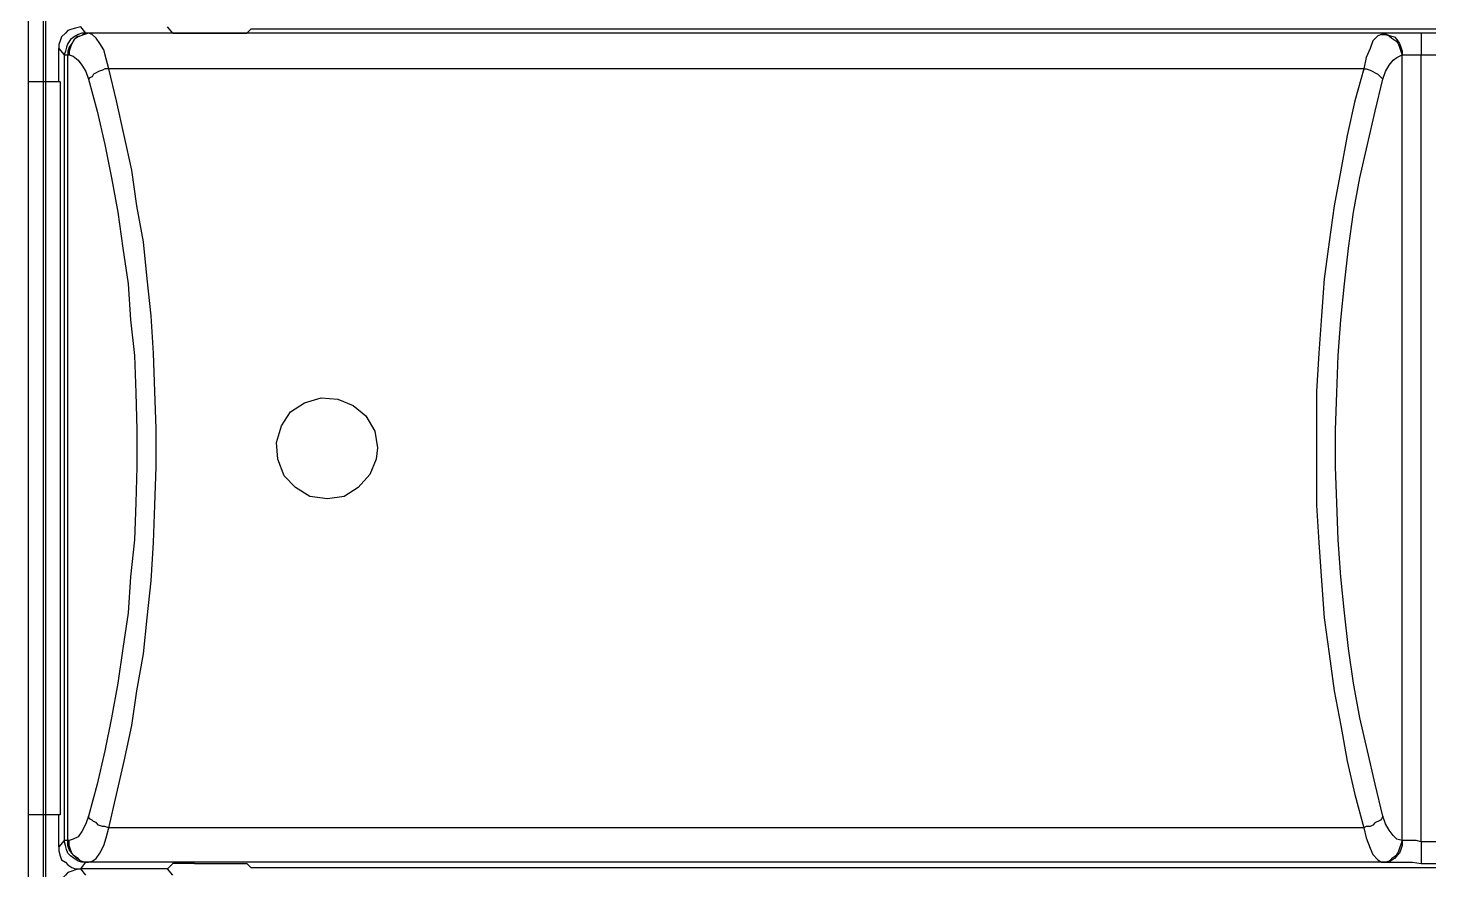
# Model space of a CAD drawing. Header units: centimetres. Extents: x -9.3 to 8.8, y -8.1 to 9.2.
# Drawn here: x -2.491 to -0.557, y 1.945 to 3.106 of the extents above; entities that cross this region are included whole.
import ezdxf

# ---------------------------------------------------------------- set-up
doc = ezdxf.new("R2010")
doc.units = ezdxf.units.CM
doc.header["$MEASUREMENT"] = 0
doc.layers.add('Camada 1', color=7, linetype='Continuous')

msp = doc.modelspace()

# ---------------------------------------------------------------- linework, layer by layer
at = {"layer": 'Camada 1', "color": 250, "lineweight": 25}
for points in [[(-2.49061, 6.68867), (-2.49061, 6.68867), (-2.49061, -0.45508), (-2.49061, -0.45508)], [(-2.46944, -0.43744), (-2.46944, -0.43744), (-2.46944, 6.67103), (-2.46944, 6.67103)], [(-2.46591, -0.43392), (-2.46591, -0.43392), (-2.46591, 6.6675), (-2.46591, 6.6675)], [(-2.41085, 3.09898), (-2.41085, 3.09898), (-2.41794, 3.1078), (-2.41794, 3.1078)], [(-2.40912, 3.09898), (-2.40912, 3.09898), (-2.41085, 3.09898), (-2.41085, 3.09898)], [(-2.40735, 3.09898), (-2.40735, 3.09898), (-2.40912, 3.09898), (-2.40912, 3.09898)], [(-0.61916, 3.09898), (-0.61916, 3.09898), (-2.40735, 3.09898), (-2.40735, 3.09898)], [(-2.29083, 3.09898), (-2.29083, 3.09898), (-2.29792, 3.1078), (-2.29792, 3.1078)], [(-2.29083, 3.09898), (-2.29083, 3.09898), (-2.26081, 3.09898), (-2.26081, 3.09898)], [(-2.26081, 3.09898), (-2.26081, 3.09898), (-2.18845, 3.09898), (-2.18845, 3.09898)], [(-2.18845, 3.09898), (-2.18845, 3.09898), (-2.18316, 3.10427), (-2.18316, 3.10427)], [(1.07015, 3.10427), (1.07015, 3.10427), (-2.18316, 3.10427), (-2.18316, 3.10427)], [(-0.61916, 3.09898), (-0.61916, 3.09898), (-0.62269, 3.09721), (-0.62269, 3.09721)], [(-0.56797, 3.09898), (-0.56797, 3.09898), (-0.61916, 3.09898), (-0.61916, 3.09898)], [(-0.56797, 3.09898), (-0.56797, 3.09898), (-0.56797, 3.06896), (-0.56797, 3.06896)], [(-0.5468, 3.09898), (-0.5468, 3.09898), (-0.56797, 3.09898), (-0.56797, 3.09898)], [(-2.44796, 3.07778), (-2.44796, 3.07778), (-2.4409, 3.06896), (-2.4409, 3.06896)], [(-2.44796, 3.03188), (-2.44796, 3.03188), (-2.44796, 3.07778), (-2.44796, 3.07778)], [(-2.4409, 3.06896), (-2.4409, 3.06896), (-2.43558, 3.06896), (-2.43558, 3.06896)], [(-2.4409, 3.06896), (-2.4409, 3.06896), (-2.4409, 1.98512), (-2.4409, 1.98512)], [(-2.43558, 3.06896), (-2.43558, 3.06896), (-2.43385, 3.06896), (-2.43385, 3.06896)], [(-2.43558, 1.98512), (-2.43558, 1.98512), (-2.43558, 3.06896), (-2.43558, 3.06896)], [(-0.59446, 1.98512), (-0.59446, 1.98512), (-0.59446, 3.06896), (-0.59446, 3.06896)], [(-0.59446, 3.06896), (-0.59446, 3.06896), (-0.59446, 3.06896), (-0.59446, 3.06896)], [(-0.59446, 3.06896), (-0.59446, 3.06896), (-0.56797, 3.06896), (-0.56797, 3.06896)], [(-0.56797, 1.98335), (-0.56797, 1.98335), (-0.56797, 3.06896), (-0.56797, 3.06896)], [(-0.56797, 3.06896), (-0.56797, 3.06896), (-0.5468, 3.06896), (-0.5468, 3.06896)], [(-0.64742, 3.04955), (-0.64742, 3.04955), (-2.3791, 3.04955), (-2.3791, 3.04955)], [(-2.44619, 3.03188), (-2.44619, 3.03188), (-2.49061, 3.03188), (-2.49061, 3.03188)], [(-2.44619, 3.03188), (-2.44619, 3.03188), (-2.44619, 2.02043), (-2.44619, 2.02043)], [(-2.44619, 2.02043), (-2.44619, 2.02043), (-2.49061, 2.02043), (-2.49061, 2.02043)], [(-2.44796, 1.9763), (-2.44796, 1.9763), (-2.44796, 2.02043), (-2.44796, 2.02043)], [(-0.64742, 2.00276), (-0.64742, 2.00276), (-2.3791, 2.00276), (-2.3791, 2.00276)], [(-2.4409, 1.98512), (-2.4409, 1.98512), (-2.44796, 1.9763), (-2.44796, 1.9763)], [(-2.43558, 1.98512), (-2.43558, 1.98512), (-2.4409, 1.98512), (-2.4409, 1.98512)], [(-2.43385, 1.98512), (-2.43385, 1.98512), (-2.43558, 1.98512), (-2.43558, 1.98512)], [(-0.59446, 1.98512), (-0.59446, 1.98512), (-0.59446, 1.98512), (-0.59446, 1.98512)], [(-0.56797, 1.98335), (-0.56797, 1.98335), (-0.56797, 1.95333), (-0.56797, 1.95333)], [(-0.5468, 1.98335), (-0.5468, 1.98335), (-0.56797, 1.98335), (-0.56797, 1.98335)], [(-2.41794, 1.94628), (-2.41794, 1.94628), (-2.41085, 1.95513), (-2.41085, 1.95513)], [(-2.41085, 1.95513), (-2.41085, 1.95513), (-2.40912, 1.95513), (-2.40912, 1.95513)], [(-2.40912, 1.95513), (-2.40912, 1.95513), (-2.40735, 1.95513), (-2.40735, 1.95513)], [(-0.61916, 1.95513), (-0.61916, 1.95513), (-2.40735, 1.95513), (-2.40735, 1.95513)], [(-2.29792, 1.94628), (-2.29792, 1.94628), (-2.29083, 1.95333), (-2.29083, 1.95333)], [(-2.26081, 1.95333), (-2.26081, 1.95333), (-2.29083, 1.95333), (-2.29083, 1.95333)], [(-2.26081, 1.95333), (-2.26081, 1.95333), (-2.18845, 1.95333), (-2.18845, 1.95333)], [(-2.18845, 1.95333), (-2.18845, 1.95333), (-2.18316, 1.94804), (-2.18316, 1.94804)], [(-0.62269, 1.95513), (-0.62269, 1.95513), (-0.61916, 1.95513), (-0.61916, 1.95513)], [(-0.56797, 1.95333), (-0.56797, 1.95333), (-0.5468, 1.95333), (-0.5468, 1.95333)], [(-2.29792, 1.94628), (-2.29792, 1.94628), (-2.41794, 1.94628), (-2.41794, 1.94628)], [(-2.29792, 1.94628), (-2.29792, 1.94628), (-2.41794, 1.94628), (-2.41794, 1.94628)], [(-2.41085, 1.93746), (-2.41085, 1.93746), (-2.41794, 1.94628), (-2.41794, 1.94628)], [(-2.29083, 1.93746), (-2.29083, 1.93746), (-2.29792, 1.94628), (-2.29792, 1.94628)], [(-2.18316, 1.94804), (-2.18316, 1.94804), (1.07015, 1.94804), (1.07015, 1.94804)]]:
    msp.add_open_spline(points, degree=3, dxfattribs=at)
for points, knots in [([(-2.41794, 3.1078), (-2.41794, 3.1078), (-2.42499, 3.10603), (-2.42499, 3.10603), (-2.42499, 3.10603), (-2.43028, 3.10427), (-2.43028, 3.10427), (-2.43028, 3.10427), (-2.43558, 3.1025), (-2.43558, 3.1025), (-2.43558, 3.1025), (-2.4391, 3.09898), (-2.4391, 3.09898), (-2.4391, 3.09898), (-2.4444, 3.09369), (-2.4444, 3.09369), (-2.4444, 3.09369), (-2.44619, 3.08839), (-2.44619, 3.08839), (-2.44619, 3.08839), (-2.44796, 3.0831), (-2.44796, 3.0831), (-2.44796, 3.0831), (-2.44796, 3.07778), (-2.44796, 3.07778)], [0, 0, 0, 0, 0.125, 0.125, 0.125, 0.25, 0.25, 0.25, 0.375, 0.375, 0.375, 0.5, 0.5, 0.5, 0.625, 0.625, 0.625, 0.75, 0.75, 0.75, 0.875, 0.875, 0.875, 1, 1, 1, 1]), ([(-2.41085, 3.09898), (-2.41085, 3.09898), (-2.41617, 3.09898), (-2.41617, 3.09898), (-2.41617, 3.09898), (-2.42146, 3.09721), (-2.42146, 3.09721), (-2.42146, 3.09721), (-2.42676, 3.09369), (-2.42676, 3.09369), (-2.42676, 3.09369), (-2.43205, 3.09016), (-2.43205, 3.09016), (-2.43205, 3.09016), (-2.43558, 3.08487), (-2.43558, 3.08487), (-2.43558, 3.08487), (-2.43734, 3.07957), (-2.43734, 3.07957), (-2.43734, 3.07957), (-2.4391, 3.07428), (-2.4391, 3.07428), (-2.4391, 3.07428), (-2.4409, 3.06896), (-2.4409, 3.06896)], [0, 0, 0, 0, 0.125, 0.125, 0.125, 0.25, 0.25, 0.25, 0.375, 0.375, 0.375, 0.5, 0.5, 0.5, 0.625, 0.625, 0.625, 0.75, 0.75, 0.75, 0.875, 0.875, 0.875, 1, 1, 1, 1]), ([(-2.40912, 3.09898), (-2.40912, 3.09898), (-2.41441, 3.09721), (-2.41441, 3.09721), (-2.41441, 3.09721), (-2.41794, 3.09545), (-2.41794, 3.09545), (-2.41794, 3.09545), (-2.42323, 3.09369), (-2.42323, 3.09369), (-2.42323, 3.09369), (-2.42676, 3.09016), (-2.42676, 3.09016), (-2.42676, 3.09016), (-2.43028, 3.08487), (-2.43028, 3.08487), (-2.43028, 3.08487), (-2.43385, 3.07957), (-2.43385, 3.07957), (-2.43385, 3.07957), (-2.43558, 3.07428), (-2.43558, 3.07428), (-2.43558, 3.07428), (-2.43558, 3.06896), (-2.43558, 3.06896)], [0, 0, 0, 0, 0.125, 0.125, 0.125, 0.25, 0.25, 0.25, 0.375, 0.375, 0.375, 0.5, 0.5, 0.5, 0.625, 0.625, 0.625, 0.75, 0.75, 0.75, 0.875, 0.875, 0.875, 1, 1, 1, 1]), ([(-2.40735, 3.09898), (-2.40735, 3.09898), (-2.41265, 3.09721), (-2.41265, 3.09721), (-2.41265, 3.09721), (-2.41794, 3.09545), (-2.41794, 3.09545), (-2.41794, 3.09545), (-2.42146, 3.09369), (-2.42146, 3.09369), (-2.42146, 3.09369), (-2.42676, 3.09016), (-2.42676, 3.09016), (-2.42676, 3.09016), (-2.43028, 3.08487), (-2.43028, 3.08487), (-2.43028, 3.08487), (-2.43205, 3.07957), (-2.43205, 3.07957), (-2.43205, 3.07957), (-2.43385, 3.07428), (-2.43385, 3.07428), (-2.43385, 3.07428), (-2.43385, 3.06896), (-2.43385, 3.06896)], [0, 0, 0, 0, 0.125, 0.125, 0.125, 0.25, 0.25, 0.25, 0.375, 0.375, 0.375, 0.5, 0.5, 0.5, 0.625, 0.625, 0.625, 0.75, 0.75, 0.75, 0.875, 0.875, 0.875, 1, 1, 1, 1]), ([(-2.3791, 3.04955), (-2.3791, 3.04955), (-2.38262, 3.06366), (-2.38262, 3.06366), (-2.38262, 3.06366), (-2.38615, 3.07605), (-2.38615, 3.07605), (-2.38615, 3.07605), (-2.39144, 3.08487), (-2.39144, 3.08487), (-2.39144, 3.08487), (-2.39673, 3.09192), (-2.39673, 3.09192), (-2.39673, 3.09192), (-2.40203, 3.09721), (-2.40203, 3.09721), (-2.40203, 3.09721), (-2.40735, 3.09898), (-2.40735, 3.09898)], [0, 0, 0, 0, 0.1666667, 0.1666667, 0.1666667, 0.3333333, 0.3333333, 0.3333333, 0.5, 0.5, 0.5, 0.6666667, 0.6666667, 0.6666667, 0.8333333, 0.8333333, 0.8333333, 1, 1, 1, 1]), ([(-0.62269, 3.09721), (-0.62269, 3.09721), (-0.62801, 3.09545), (-0.62801, 3.09545), (-0.62801, 3.09545), (-0.63507, 3.08839), (-0.63507, 3.08839), (-0.63507, 3.08839), (-0.6386, 3.07778), (-0.6386, 3.07778), (-0.6386, 3.07778), (-0.64389, 3.06543), (-0.64389, 3.06543), (-0.64389, 3.06543), (-0.64742, 3.04955), (-0.64742, 3.04955)], [0, 0, 0, 0, 0.2, 0.2, 0.2, 0.4, 0.4, 0.4, 0.6, 0.6, 0.6, 0.8, 0.8, 0.8, 1, 1, 1, 1]), ([(-0.62269, 3.09721), (-0.62269, 3.09721), (-0.61739, 3.09721), (-0.61739, 3.09721), (-0.61739, 3.09721), (-0.6121, 3.09545), (-0.6121, 3.09545), (-0.6121, 3.09545), (-0.60857, 3.09192), (-0.60857, 3.09192), (-0.60857, 3.09192), (-0.60328, 3.08839), (-0.60328, 3.08839), (-0.60328, 3.08839), (-0.59976, 3.08487), (-0.59976, 3.08487), (-0.59976, 3.08487), (-0.59799, 3.07957), (-0.59799, 3.07957), (-0.59799, 3.07957), (-0.59623, 3.07428), (-0.59623, 3.07428), (-0.59623, 3.07428), (-0.59446, 3.06896), (-0.59446, 3.06896)], [0, 0, 0, 0, 0.125, 0.125, 0.125, 0.25, 0.25, 0.25, 0.375, 0.375, 0.375, 0.5, 0.5, 0.5, 0.625, 0.625, 0.625, 0.75, 0.75, 0.75, 0.875, 0.875, 0.875, 1, 1, 1, 1]), ([(-0.61916, 3.09898), (-0.61916, 3.09898), (-0.61563, 3.09721), (-0.61563, 3.09721), (-0.61563, 3.09721), (-0.61034, 3.09545), (-0.61034, 3.09545), (-0.61034, 3.09545), (-0.60505, 3.09369), (-0.60505, 3.09369), (-0.60505, 3.09369), (-0.60152, 3.09016), (-0.60152, 3.09016), (-0.60152, 3.09016), (-0.59799, 3.08487), (-0.59799, 3.08487), (-0.59799, 3.08487), (-0.59623, 3.07957), (-0.59623, 3.07957), (-0.59623, 3.07957), (-0.59446, 3.07428), (-0.59446, 3.07428), (-0.59446, 3.07428), (-0.59446, 3.06896), (-0.59446, 3.06896)], [0, 0, 0, 0, 0.125, 0.125, 0.125, 0.25, 0.25, 0.25, 0.375, 0.375, 0.375, 0.5, 0.5, 0.5, 0.625, 0.625, 0.625, 0.75, 0.75, 0.75, 0.875, 0.875, 0.875, 1, 1, 1, 1]), ([(-2.43385, 3.06896), (-2.43385, 3.06896), (-2.42852, 3.06719), (-2.42852, 3.06719), (-2.42852, 3.06719), (-2.42146, 3.0619), (-2.42146, 3.0619), (-2.42146, 3.0619), (-2.41617, 3.05484), (-2.41617, 3.05484), (-2.41617, 3.05484), (-2.41085, 3.04603), (-2.41085, 3.04603), (-2.41085, 3.04603), (-2.40735, 3.03541), (-2.40735, 3.03541)], [0, 0, 0, 0, 0.2, 0.2, 0.2, 0.4, 0.4, 0.4, 0.6, 0.6, 0.6, 0.8, 0.8, 0.8, 1, 1, 1, 1]), ([(-0.62096, 3.03541), (-0.62096, 3.03541), (-0.61739, 3.04603), (-0.61739, 3.04603), (-0.61739, 3.04603), (-0.6121, 3.05484), (-0.6121, 3.05484), (-0.6121, 3.05484), (-0.60681, 3.0619), (-0.60681, 3.0619), (-0.60681, 3.0619), (-0.60152, 3.06543), (-0.60152, 3.06543), (-0.60152, 3.06543), (-0.59446, 3.06896), (-0.59446, 3.06896)], [0, 0, 0, 0, 0.2, 0.2, 0.2, 0.4, 0.4, 0.4, 0.6, 0.6, 0.6, 0.8, 0.8, 0.8, 1, 1, 1, 1]), ([(-2.3791, 3.04955), (-2.3791, 3.04955), (-2.38439, 3.04955), (-2.38439, 3.04955), (-2.38439, 3.04955), (-2.38792, 3.04779), (-2.38792, 3.04779), (-2.38792, 3.04779), (-2.39321, 3.04603), (-2.39321, 3.04603), (-2.39321, 3.04603), (-2.39673, 3.04423), (-2.39673, 3.04423), (-2.39673, 3.04423), (-2.4003, 3.0425), (-2.4003, 3.0425), (-2.4003, 3.0425), (-2.40203, 3.03893), (-2.40203, 3.03893), (-2.40203, 3.03893), (-2.40559, 3.03717), (-2.40559, 3.03717), (-2.40559, 3.03717), (-2.40735, 3.03541), (-2.40735, 3.03541)], [0, 0, 0, 0, 0.125, 0.125, 0.125, 0.25, 0.25, 0.25, 0.375, 0.375, 0.375, 0.5, 0.5, 0.5, 0.625, 0.625, 0.625, 0.75, 0.75, 0.75, 0.875, 0.875, 0.875, 1, 1, 1, 1]), ([(-2.40735, 3.03541), (-2.40735, 3.03541), (-2.39497, 2.99131), (-2.39497, 2.99131), (-2.39497, 2.99131), (-2.38439, 2.94541), (-2.38439, 2.94541), (-2.38439, 2.94541), (-2.37557, 2.89952), (-2.37557, 2.89952), (-2.37557, 2.89952), (-2.36675, 2.85182), (-2.36675, 2.85182), (-2.36675, 2.85182), (-2.35969, 2.8024), (-2.35969, 2.8024), (-2.35969, 2.8024), (-2.3526, 2.75301), (-2.3526, 2.75301), (-2.3526, 2.75301), (-2.34907, 2.70355), (-2.34907, 2.70355), (-2.34907, 2.70355), (-2.34378, 2.65416), (-2.34378, 2.65416), (-2.34378, 2.65416), (-2.34202, 2.60294), (-2.34202, 2.60294), (-2.34202, 2.60294), (-2.34026, 2.55175), (-2.34026, 2.55175), (-2.34026, 2.55175), (-2.34026, 2.50056), (-2.34026, 2.50056), (-2.34026, 2.50056), (-2.34202, 2.45114), (-2.34202, 2.45114), (-2.34202, 2.45114), (-2.34378, 2.39995), (-2.34378, 2.39995), (-2.34378, 2.39995), (-2.34907, 2.34876), (-2.34907, 2.34876), (-2.34907, 2.34876), (-2.3526, 2.29934), (-2.3526, 2.29934), (-2.3526, 2.29934), (-2.35969, 2.24991), (-2.35969, 2.24991), (-2.35969, 2.24991), (-2.36675, 2.20225), (-2.36675, 2.20225), (-2.36675, 2.20225), (-2.37557, 2.15459), (-2.37557, 2.15459), (-2.37557, 2.15459), (-2.38439, 2.10869), (-2.38439, 2.10869), (-2.38439, 2.10869), (-2.39497, 2.0628), (-2.39497, 2.0628), (-2.39497, 2.0628), (-2.40735, 2.01867), (-2.40735, 2.01867)], [0, 0, 0, 0, 0.047619, 0.047619, 0.047619, 0.0952381, 0.0952381, 0.0952381, 0.1428571, 0.1428571, 0.1428571, 0.1904762, 0.1904762, 0.1904762, 0.2380952, 0.2380952, 0.2380952, 0.2857143, 0.2857143, 0.2857143, 0.3333333, 0.3333333, 0.3333333, 0.3809524, 0.3809524, 0.3809524, 0.4285714, 0.4285714, 0.4285714, 0.4761905, 0.4761905, 0.4761905, 0.5238095, 0.5238095, 0.5238095, 0.5714286, 0.5714286, 0.5714286, 0.6190476, 0.6190476, 0.6190476, 0.6666667, 0.6666667, 0.6666667, 0.7142857, 0.7142857, 0.7142857, 0.7619048, 0.7619048, 0.7619048, 0.8095238, 0.8095238, 0.8095238, 0.8571429, 0.8571429, 0.8571429, 0.9047619, 0.9047619, 0.9047619, 0.952381, 0.952381, 0.952381, 1, 1, 1, 1]), ([(-2.3791, 2.00276), (-2.3791, 2.00276), (-2.36851, 2.04865), (-2.36851, 2.04865), (-2.36851, 2.04865), (-2.35793, 2.09455), (-2.35793, 2.09455), (-2.35793, 2.09455), (-2.34731, 2.14401), (-2.34731, 2.14401), (-2.34731, 2.14401), (-2.34026, 2.19167), (-2.34026, 2.19167), (-2.34026, 2.19167), (-2.33144, 2.24286), (-2.33144, 2.24286), (-2.33144, 2.24286), (-2.32614, 2.29224), (-2.32614, 2.29224), (-2.32614, 2.29224), (-2.32085, 2.34347), (-2.32085, 2.34347), (-2.32085, 2.34347), (-2.31732, 2.39642), (-2.31732, 2.39642), (-2.31732, 2.39642), (-2.31556, 2.44761), (-2.31556, 2.44761), (-2.31556, 2.44761), (-2.3138, 2.50056), (-2.3138, 2.50056), (-2.3138, 2.50056), (-2.3138, 2.55351), (-2.3138, 2.55351), (-2.3138, 2.55351), (-2.31556, 2.6047), (-2.31556, 2.6047), (-2.31556, 2.6047), (-2.31732, 2.65765), (-2.31732, 2.65765), (-2.31732, 2.65765), (-2.32085, 2.70888), (-2.32085, 2.70888), (-2.32085, 2.70888), (-2.32614, 2.76006), (-2.32614, 2.76006), (-2.32614, 2.76006), (-2.33144, 2.81125), (-2.33144, 2.81125), (-2.33144, 2.81125), (-2.34026, 2.86068), (-2.34026, 2.86068), (-2.34026, 2.86068), (-2.34731, 2.9101), (-2.34731, 2.9101), (-2.34731, 2.9101), (-2.35793, 2.95776), (-2.35793, 2.95776), (-2.35793, 2.95776), (-2.36851, 3.00542), (-2.36851, 3.00542), (-2.36851, 3.00542), (-2.3791, 3.04955), (-2.3791, 3.04955)], [0, 0, 0, 0, 0.047619, 0.047619, 0.047619, 0.0952381, 0.0952381, 0.0952381, 0.1428571, 0.1428571, 0.1428571, 0.1904762, 0.1904762, 0.1904762, 0.2380952, 0.2380952, 0.2380952, 0.2857143, 0.2857143, 0.2857143, 0.3333333, 0.3333333, 0.3333333, 0.3809524, 0.3809524, 0.3809524, 0.4285714, 0.4285714, 0.4285714, 0.4761905, 0.4761905, 0.4761905, 0.5238095, 0.5238095, 0.5238095, 0.5714286, 0.5714286, 0.5714286, 0.6190476, 0.6190476, 0.6190476, 0.6666667, 0.6666667, 0.6666667, 0.7142857, 0.7142857, 0.7142857, 0.7619048, 0.7619048, 0.7619048, 0.8095238, 0.8095238, 0.8095238, 0.8571429, 0.8571429, 0.8571429, 0.9047619, 0.9047619, 0.9047619, 0.952381, 0.952381, 0.952381, 1, 1, 1, 1]), ([(-0.64742, 3.04955), (-0.64742, 3.04955), (-0.65976, 3.00542), (-0.65976, 3.00542), (-0.65976, 3.00542), (-0.67038, 2.95776), (-0.67038, 2.95776), (-0.67038, 2.95776), (-0.6792, 2.9101), (-0.6792, 2.9101), (-0.6792, 2.9101), (-0.68802, 2.86068), (-0.68802, 2.86068), (-0.68802, 2.86068), (-0.69508, 2.81125), (-0.69508, 2.81125), (-0.69508, 2.81125), (-0.70213, 2.76006), (-0.70213, 2.76006), (-0.70213, 2.76006), (-0.70566, 2.70888), (-0.70566, 2.70888), (-0.70566, 2.70888), (-0.70919, 2.65765), (-0.70919, 2.65765), (-0.70919, 2.65765), (-0.71275, 2.6047), (-0.71275, 2.6047), (-0.71275, 2.6047), (-0.71275, 2.44761), (-0.71275, 2.44761), (-0.71275, 2.44761), (-0.70919, 2.39642), (-0.70919, 2.39642), (-0.70919, 2.39642), (-0.70566, 2.34347), (-0.70566, 2.34347), (-0.70566, 2.34347), (-0.70213, 2.29224), (-0.70213, 2.29224), (-0.70213, 2.29224), (-0.69508, 2.24286), (-0.69508, 2.24286), (-0.69508, 2.24286), (-0.68802, 2.19167), (-0.68802, 2.19167), (-0.68802, 2.19167), (-0.6792, 2.14401), (-0.6792, 2.14401), (-0.6792, 2.14401), (-0.67038, 2.09455), (-0.67038, 2.09455), (-0.67038, 2.09455), (-0.65976, 2.04865), (-0.65976, 2.04865), (-0.65976, 2.04865), (-0.64742, 2.00276), (-0.64742, 2.00276)], [0, 0, 0, 0, 0.0526316, 0.0526316, 0.0526316, 0.1052632, 0.1052632, 0.1052632, 0.1578947, 0.1578947, 0.1578947, 0.2105263, 0.2105263, 0.2105263, 0.2631579, 0.2631579, 0.2631579, 0.3157895, 0.3157895, 0.3157895, 0.3684211, 0.3684211, 0.3684211, 0.4210526, 0.4210526, 0.4210526, 0.4736842, 0.4736842, 0.4736842, 0.5263158, 0.5263158, 0.5263158, 0.5789474, 0.5789474, 0.5789474, 0.6315789, 0.6315789, 0.6315789, 0.6842105, 0.6842105, 0.6842105, 0.7368421, 0.7368421, 0.7368421, 0.7894737, 0.7894737, 0.7894737, 0.8421053, 0.8421053, 0.8421053, 0.8947368, 0.8947368, 0.8947368, 0.9473684, 0.9473684, 0.9473684, 1, 1, 1, 1]), ([(-0.62096, 2.01867), (-0.62096, 2.01867), (-0.63154, 2.0628), (-0.63154, 2.0628), (-0.63154, 2.0628), (-0.64212, 2.10869), (-0.64212, 2.10869), (-0.64212, 2.10869), (-0.65271, 2.15459), (-0.65271, 2.15459), (-0.65271, 2.15459), (-0.66153, 2.20225), (-0.66153, 2.20225), (-0.66153, 2.20225), (-0.66858, 2.24991), (-0.66858, 2.24991), (-0.66858, 2.24991), (-0.67387, 2.29934), (-0.67387, 2.29934), (-0.67387, 2.29934), (-0.6792, 2.34876), (-0.6792, 2.34876), (-0.6792, 2.34876), (-0.68273, 2.39995), (-0.68273, 2.39995), (-0.68273, 2.39995), (-0.68449, 2.45114), (-0.68449, 2.45114), (-0.68449, 2.45114), (-0.68626, 2.50056), (-0.68626, 2.50056), (-0.68626, 2.50056), (-0.68626, 2.55175), (-0.68626, 2.55175), (-0.68626, 2.55175), (-0.68449, 2.60294), (-0.68449, 2.60294), (-0.68449, 2.60294), (-0.68273, 2.65416), (-0.68273, 2.65416), (-0.68273, 2.65416), (-0.6792, 2.70355), (-0.6792, 2.70355), (-0.6792, 2.70355), (-0.67387, 2.75301), (-0.67387, 2.75301), (-0.67387, 2.75301), (-0.66858, 2.8024), (-0.66858, 2.8024), (-0.66858, 2.8024), (-0.66153, 2.85182), (-0.66153, 2.85182), (-0.66153, 2.85182), (-0.65271, 2.89952), (-0.65271, 2.89952), (-0.65271, 2.89952), (-0.64212, 2.94541), (-0.64212, 2.94541), (-0.64212, 2.94541), (-0.63154, 2.99131), (-0.63154, 2.99131), (-0.63154, 2.99131), (-0.62096, 3.03541), (-0.62096, 3.03541)], [0, 0, 0, 0, 0.047619, 0.047619, 0.047619, 0.0952381, 0.0952381, 0.0952381, 0.1428571, 0.1428571, 0.1428571, 0.1904762, 0.1904762, 0.1904762, 0.2380952, 0.2380952, 0.2380952, 0.2857143, 0.2857143, 0.2857143, 0.3333333, 0.3333333, 0.3333333, 0.3809524, 0.3809524, 0.3809524, 0.4285714, 0.4285714, 0.4285714, 0.4761905, 0.4761905, 0.4761905, 0.5238095, 0.5238095, 0.5238095, 0.5714286, 0.5714286, 0.5714286, 0.6190476, 0.6190476, 0.6190476, 0.6666667, 0.6666667, 0.6666667, 0.7142857, 0.7142857, 0.7142857, 0.7619048, 0.7619048, 0.7619048, 0.8095238, 0.8095238, 0.8095238, 0.8571429, 0.8571429, 0.8571429, 0.9047619, 0.9047619, 0.9047619, 0.952381, 0.952381, 0.952381, 1, 1, 1, 1]), ([(-0.64742, 3.04955), (-0.64742, 3.04955), (-0.64389, 3.04955), (-0.64389, 3.04955), (-0.64389, 3.04955), (-0.6386, 3.04779), (-0.6386, 3.04779), (-0.6386, 3.04779), (-0.63507, 3.04603), (-0.63507, 3.04603), (-0.63507, 3.04603), (-0.63154, 3.04423), (-0.63154, 3.04423), (-0.63154, 3.04423), (-0.62801, 3.0425), (-0.62801, 3.0425), (-0.62801, 3.0425), (-0.62449, 3.03893), (-0.62449, 3.03893), (-0.62449, 3.03893), (-0.62269, 3.03717), (-0.62269, 3.03717), (-0.62269, 3.03717), (-0.62096, 3.03541), (-0.62096, 3.03541)], [0, 0, 0, 0, 0.125, 0.125, 0.125, 0.25, 0.25, 0.25, 0.375, 0.375, 0.375, 0.5, 0.5, 0.5, 0.625, 0.625, 0.625, 0.75, 0.75, 0.75, 0.875, 0.875, 0.875, 1, 1, 1, 1]), ([(-2.0084, 2.52705), (-2.0084, 2.52705), (-2.01192, 2.54998), (-2.01192, 2.54998), (-2.01192, 2.54998), (-2.02427, 2.57119), (-2.02427, 2.57119), (-2.02427, 2.57119), (-2.04195, 2.5853), (-2.04195, 2.5853), (-2.04195, 2.5853), (-2.06311, 2.59412), (-2.06311, 2.59412), (-2.06311, 2.59412), (-2.08608, 2.59588), (-2.08608, 2.59588), (-2.08608, 2.59588), (-2.10901, 2.58883), (-2.10901, 2.58883), (-2.10901, 2.58883), (-2.12845, 2.57648), (-2.12845, 2.57648), (-2.12845, 2.57648), (-2.14079, 2.55704), (-2.14079, 2.55704), (-2.14079, 2.55704), (-2.14785, 2.53411), (-2.14785, 2.53411), (-2.14785, 2.53411), (-2.14609, 2.51114), (-2.14609, 2.51114), (-2.14609, 2.51114), (-2.13727, 2.48821), (-2.13727, 2.48821), (-2.13727, 2.48821), (-2.12139, 2.4723), (-2.12139, 2.4723), (-2.12139, 2.4723), (-2.10195, 2.45996), (-2.10195, 2.45996), (-2.10195, 2.45996), (-2.07726, 2.45643), (-2.07726, 2.45643), (-2.07726, 2.45643), (-2.05429, 2.45996), (-2.05429, 2.45996), (-2.05429, 2.45996), (-2.03489, 2.4723), (-2.03489, 2.4723), (-2.03489, 2.4723), (-2.01902, 2.48998), (-2.01902, 2.48998), (-2.01902, 2.48998), (-2.01016, 2.51114), (-2.01016, 2.51114), (-2.01016, 2.51114), (-2.0084, 2.52705), (-2.0084, 2.52705)], [0, 0, 0, 0, 0.0526316, 0.0526316, 0.0526316, 0.1052632, 0.1052632, 0.1052632, 0.1578947, 0.1578947, 0.1578947, 0.2105263, 0.2105263, 0.2105263, 0.2631579, 0.2631579, 0.2631579, 0.3157895, 0.3157895, 0.3157895, 0.3684211, 0.3684211, 0.3684211, 0.4210526, 0.4210526, 0.4210526, 0.4736842, 0.4736842, 0.4736842, 0.5263158, 0.5263158, 0.5263158, 0.5789474, 0.5789474, 0.5789474, 0.6315789, 0.6315789, 0.6315789, 0.6842105, 0.6842105, 0.6842105, 0.7368421, 0.7368421, 0.7368421, 0.7894737, 0.7894737, 0.7894737, 0.8421053, 0.8421053, 0.8421053, 0.8947368, 0.8947368, 0.8947368, 0.9473684, 0.9473684, 0.9473684, 1, 1, 1, 1]), ([(-2.0084, 2.52705), (-2.0084, 2.52705), (-2.01192, 2.54998), (-2.01192, 2.54998), (-2.01192, 2.54998), (-2.02427, 2.57119), (-2.02427, 2.57119), (-2.02427, 2.57119), (-2.04195, 2.5853), (-2.04195, 2.5853), (-2.04195, 2.5853), (-2.06311, 2.59412), (-2.06311, 2.59412), (-2.06311, 2.59412), (-2.08608, 2.59588), (-2.08608, 2.59588), (-2.08608, 2.59588), (-2.10901, 2.58883), (-2.10901, 2.58883), (-2.10901, 2.58883), (-2.12845, 2.57648), (-2.12845, 2.57648), (-2.12845, 2.57648), (-2.14079, 2.55704), (-2.14079, 2.55704), (-2.14079, 2.55704), (-2.14785, 2.53411), (-2.14785, 2.53411), (-2.14785, 2.53411), (-2.14609, 2.51114), (-2.14609, 2.51114), (-2.14609, 2.51114), (-2.13727, 2.48821), (-2.13727, 2.48821), (-2.13727, 2.48821), (-2.12139, 2.4723), (-2.12139, 2.4723), (-2.12139, 2.4723), (-2.10195, 2.45996), (-2.10195, 2.45996), (-2.10195, 2.45996), (-2.07726, 2.45643), (-2.07726, 2.45643), (-2.07726, 2.45643), (-2.05429, 2.45996), (-2.05429, 2.45996), (-2.05429, 2.45996), (-2.03489, 2.4723), (-2.03489, 2.4723), (-2.03489, 2.4723), (-2.01902, 2.48998), (-2.01902, 2.48998), (-2.01902, 2.48998), (-2.01016, 2.51114), (-2.01016, 2.51114), (-2.01016, 2.51114), (-2.0084, 2.52705), (-2.0084, 2.52705)], [0, 0, 0, 0, 0.0526316, 0.0526316, 0.0526316, 0.1052632, 0.1052632, 0.1052632, 0.1578947, 0.1578947, 0.1578947, 0.2105263, 0.2105263, 0.2105263, 0.2631579, 0.2631579, 0.2631579, 0.3157895, 0.3157895, 0.3157895, 0.3684211, 0.3684211, 0.3684211, 0.4210526, 0.4210526, 0.4210526, 0.4736842, 0.4736842, 0.4736842, 0.5263158, 0.5263158, 0.5263158, 0.5789474, 0.5789474, 0.5789474, 0.6315789, 0.6315789, 0.6315789, 0.6842105, 0.6842105, 0.6842105, 0.7368421, 0.7368421, 0.7368421, 0.7894737, 0.7894737, 0.7894737, 0.8421053, 0.8421053, 0.8421053, 0.8947368, 0.8947368, 0.8947368, 0.9473684, 0.9473684, 0.9473684, 1, 1, 1, 1]), ([(-2.40735, 2.01867), (-2.40735, 2.01867), (-2.41085, 2.00805), (-2.41085, 2.00805), (-2.41085, 2.00805), (-2.41617, 1.99746), (-2.41617, 1.99746), (-2.41617, 1.99746), (-2.42146, 1.99041), (-2.42146, 1.99041), (-2.42146, 1.99041), (-2.42852, 1.98688), (-2.42852, 1.98688), (-2.42852, 1.98688), (-2.43385, 1.98512), (-2.43385, 1.98512)], [0, 0, 0, 0, 0.2, 0.2, 0.2, 0.4, 0.4, 0.4, 0.6, 0.6, 0.6, 0.8, 0.8, 0.8, 1, 1, 1, 1]), ([(-2.3791, 2.00276), (-2.3791, 2.00276), (-2.38439, 2.00452), (-2.38439, 2.00452), (-2.38439, 2.00452), (-2.38792, 2.00452), (-2.38792, 2.00452), (-2.38792, 2.00452), (-2.39321, 2.00628), (-2.39321, 2.00628), (-2.39321, 2.00628), (-2.39673, 2.00981), (-2.39673, 2.00981), (-2.39673, 2.00981), (-2.4003, 2.01157), (-2.4003, 2.01157), (-2.4003, 2.01157), (-2.40203, 2.01337), (-2.40203, 2.01337), (-2.40203, 2.01337), (-2.40559, 2.0151), (-2.40559, 2.0151), (-2.40559, 2.0151), (-2.40735, 2.01867), (-2.40735, 2.01867)], [0, 0, 0, 0, 0.125, 0.125, 0.125, 0.25, 0.25, 0.25, 0.375, 0.375, 0.375, 0.5, 0.5, 0.5, 0.625, 0.625, 0.625, 0.75, 0.75, 0.75, 0.875, 0.875, 0.875, 1, 1, 1, 1]), ([(-0.62096, 2.01867), (-0.62096, 2.01867), (-0.62269, 2.0151), (-0.62269, 2.0151), (-0.62269, 2.0151), (-0.62449, 2.01337), (-0.62449, 2.01337), (-0.62449, 2.01337), (-0.62801, 2.01157), (-0.62801, 2.01157), (-0.62801, 2.01157), (-0.63154, 2.00981), (-0.63154, 2.00981), (-0.63154, 2.00981), (-0.63507, 2.00628), (-0.63507, 2.00628), (-0.63507, 2.00628), (-0.6386, 2.00452), (-0.6386, 2.00452), (-0.6386, 2.00452), (-0.64389, 2.00452), (-0.64389, 2.00452), (-0.64389, 2.00452), (-0.64742, 2.00276), (-0.64742, 2.00276)], [0, 0, 0, 0, 0.125, 0.125, 0.125, 0.25, 0.25, 0.25, 0.375, 0.375, 0.375, 0.5, 0.5, 0.5, 0.625, 0.625, 0.625, 0.75, 0.75, 0.75, 0.875, 0.875, 0.875, 1, 1, 1, 1]), ([(-0.59446, 1.98512), (-0.59446, 1.98512), (-0.60152, 1.98688), (-0.60152, 1.98688), (-0.60152, 1.98688), (-0.60681, 1.99217), (-0.60681, 1.99217), (-0.60681, 1.99217), (-0.6121, 1.99923), (-0.6121, 1.99923), (-0.6121, 1.99923), (-0.61739, 2.00805), (-0.61739, 2.00805), (-0.61739, 2.00805), (-0.62096, 2.01867), (-0.62096, 2.01867)], [0, 0, 0, 0, 0.2, 0.2, 0.2, 0.4, 0.4, 0.4, 0.6, 0.6, 0.6, 0.8, 0.8, 0.8, 1, 1, 1, 1]), ([(-2.40735, 1.95513), (-2.40735, 1.95513), (-2.40203, 1.95686), (-2.40203, 1.95686), (-2.40203, 1.95686), (-2.39673, 1.96039), (-2.39673, 1.96039), (-2.39673, 1.96039), (-2.39144, 1.96748), (-2.39144, 1.96748), (-2.39144, 1.96748), (-2.38615, 1.97806), (-2.38615, 1.97806), (-2.38615, 1.97806), (-2.38262, 1.98864), (-2.38262, 1.98864), (-2.38262, 1.98864), (-2.3791, 2.00276), (-2.3791, 2.00276)], [0, 0, 0, 0, 0.1666667, 0.1666667, 0.1666667, 0.3333333, 0.3333333, 0.3333333, 0.5, 0.5, 0.5, 0.6666667, 0.6666667, 0.6666667, 0.8333333, 0.8333333, 0.8333333, 1, 1, 1, 1]), ([(-0.64742, 2.00276), (-0.64742, 2.00276), (-0.64389, 1.98864), (-0.64389, 1.98864), (-0.64389, 1.98864), (-0.6386, 1.97453), (-0.6386, 1.97453), (-0.6386, 1.97453), (-0.63507, 1.96571), (-0.63507, 1.96571), (-0.63507, 1.96571), (-0.62801, 1.95866), (-0.62801, 1.95866), (-0.62801, 1.95866), (-0.62269, 1.95513), (-0.62269, 1.95513)], [0, 0, 0, 0, 0.2, 0.2, 0.2, 0.4, 0.4, 0.4, 0.6, 0.6, 0.6, 0.8, 0.8, 0.8, 1, 1, 1, 1]), ([(-2.44796, 1.9763), (-2.44796, 1.9763), (-2.44796, 1.97101), (-2.44796, 1.97101), (-2.44796, 1.97101), (-2.44619, 1.96395), (-2.44619, 1.96395), (-2.44619, 1.96395), (-2.4444, 1.95866), (-2.4444, 1.95866), (-2.4444, 1.95866), (-2.4391, 1.95513), (-2.4391, 1.95513), (-2.4391, 1.95513), (-2.43558, 1.95157), (-2.43558, 1.95157), (-2.43558, 1.95157), (-2.43028, 1.94804), (-2.43028, 1.94804), (-2.43028, 1.94804), (-2.42499, 1.94628), (-2.42499, 1.94628), (-2.42499, 1.94628), (-2.41794, 1.94628), (-2.41794, 1.94628)], [0, 0, 0, 0, 0.125, 0.125, 0.125, 0.25, 0.25, 0.25, 0.375, 0.375, 0.375, 0.5, 0.5, 0.5, 0.625, 0.625, 0.625, 0.75, 0.75, 0.75, 0.875, 0.875, 0.875, 1, 1, 1, 1]), ([(-2.41085, 1.95513), (-2.41085, 1.95513), (-2.41617, 1.95513), (-2.41617, 1.95513), (-2.41617, 1.95513), (-2.42146, 1.95686), (-2.42146, 1.95686), (-2.42146, 1.95686), (-2.42676, 1.96039), (-2.42676, 1.96039), (-2.42676, 1.96039), (-2.43205, 1.96395), (-2.43205, 1.96395), (-2.43205, 1.96395), (-2.43558, 1.96748), (-2.43558, 1.96748), (-2.43558, 1.96748), (-2.43734, 1.97277), (-2.43734, 1.97277), (-2.43734, 1.97277), (-2.4391, 1.97806), (-2.4391, 1.97806), (-2.4391, 1.97806), (-2.4409, 1.98512), (-2.4409, 1.98512)], [0, 0, 0, 0, 0.125, 0.125, 0.125, 0.25, 0.25, 0.25, 0.375, 0.375, 0.375, 0.5, 0.5, 0.5, 0.625, 0.625, 0.625, 0.75, 0.75, 0.75, 0.875, 0.875, 0.875, 1, 1, 1, 1]), ([(-2.40912, 1.95513), (-2.40912, 1.95513), (-2.41441, 1.95513), (-2.41441, 1.95513), (-2.41441, 1.95513), (-2.41794, 1.95686), (-2.41794, 1.95686), (-2.41794, 1.95686), (-2.42323, 1.96039), (-2.42323, 1.96039), (-2.42323, 1.96039), (-2.42676, 1.96395), (-2.42676, 1.96395), (-2.42676, 1.96395), (-2.43028, 1.96748), (-2.43028, 1.96748), (-2.43028, 1.96748), (-2.43385, 1.97277), (-2.43385, 1.97277), (-2.43385, 1.97277), (-2.43558, 1.97806), (-2.43558, 1.97806), (-2.43558, 1.97806), (-2.43558, 1.98512), (-2.43558, 1.98512)], [0, 0, 0, 0, 0.125, 0.125, 0.125, 0.25, 0.25, 0.25, 0.375, 0.375, 0.375, 0.5, 0.5, 0.5, 0.625, 0.625, 0.625, 0.75, 0.75, 0.75, 0.875, 0.875, 0.875, 1, 1, 1, 1]), ([(-2.40735, 1.95513), (-2.40735, 1.95513), (-2.41265, 1.95513), (-2.41265, 1.95513), (-2.41265, 1.95513), (-2.41794, 1.95686), (-2.41794, 1.95686), (-2.41794, 1.95686), (-2.42146, 1.96039), (-2.42146, 1.96039), (-2.42146, 1.96039), (-2.42676, 1.96395), (-2.42676, 1.96395), (-2.42676, 1.96395), (-2.43028, 1.96748), (-2.43028, 1.96748), (-2.43028, 1.96748), (-2.43205, 1.97277), (-2.43205, 1.97277), (-2.43205, 1.97277), (-2.43385, 1.97806), (-2.43385, 1.97806), (-2.43385, 1.97806), (-2.43385, 1.98512), (-2.43385, 1.98512)], [0, 0, 0, 0, 0.125, 0.125, 0.125, 0.25, 0.25, 0.25, 0.375, 0.375, 0.375, 0.5, 0.5, 0.5, 0.625, 0.625, 0.625, 0.75, 0.75, 0.75, 0.875, 0.875, 0.875, 1, 1, 1, 1]), ([(-0.59446, 1.98512), (-0.59446, 1.98512), (-0.59623, 1.97982), (-0.59623, 1.97982), (-0.59623, 1.97982), (-0.59799, 1.97453), (-0.59799, 1.97453), (-0.59799, 1.97453), (-0.59976, 1.96924), (-0.59976, 1.96924), (-0.59976, 1.96924), (-0.60328, 1.96395), (-0.60328, 1.96395), (-0.60328, 1.96395), (-0.60857, 1.96039), (-0.60857, 1.96039), (-0.60857, 1.96039), (-0.6121, 1.95686), (-0.6121, 1.95686), (-0.6121, 1.95686), (-0.61739, 1.95513), (-0.61739, 1.95513), (-0.61739, 1.95513), (-0.62269, 1.95513), (-0.62269, 1.95513)], [0, 0, 0, 0, 0.125, 0.125, 0.125, 0.25, 0.25, 0.25, 0.375, 0.375, 0.375, 0.5, 0.5, 0.5, 0.625, 0.625, 0.625, 0.75, 0.75, 0.75, 0.875, 0.875, 0.875, 1, 1, 1, 1]), ([(-0.59446, 1.98512), (-0.59446, 1.98512), (-0.59446, 1.97806), (-0.59446, 1.97806), (-0.59446, 1.97806), (-0.59623, 1.97277), (-0.59623, 1.97277), (-0.59623, 1.97277), (-0.59799, 1.96748), (-0.59799, 1.96748), (-0.59799, 1.96748), (-0.60152, 1.96395), (-0.60152, 1.96395), (-0.60152, 1.96395), (-0.60505, 1.96039), (-0.60505, 1.96039), (-0.60505, 1.96039), (-0.61034, 1.95686), (-0.61034, 1.95686), (-0.61034, 1.95686), (-0.61563, 1.95513), (-0.61563, 1.95513), (-0.61563, 1.95513), (-0.61916, 1.95513), (-0.61916, 1.95513)], [0, 0, 0, 0, 0.125, 0.125, 0.125, 0.25, 0.25, 0.25, 0.375, 0.375, 0.375, 0.5, 0.5, 0.5, 0.625, 0.625, 0.625, 0.75, 0.75, 0.75, 0.875, 0.875, 0.875, 1, 1, 1, 1]), ([(-0.56797, 1.98335), (-0.56797, 1.98335), (-0.57503, 1.98512), (-0.57503, 1.98512), (-0.57503, 1.98512), (-0.59446, 1.98512), (-0.59446, 1.98512)], [0, 0, 0, 0, 0.5, 0.5, 0.5, 1, 1, 1, 1]), ([(-0.61916, 1.95513), (-0.61916, 1.95513), (-0.58032, 1.95513), (-0.58032, 1.95513), (-0.58032, 1.95513), (-0.56797, 1.95333), (-0.56797, 1.95333)], [0, 0, 0, 0, 0.5, 0.5, 0.5, 1, 1, 1, 1]), ([(-2.41794, 1.94628), (-2.41794, 1.94628), (-2.42499, 1.94451), (-2.42499, 1.94451), (-2.42499, 1.94451), (-2.43028, 1.94275), (-2.43028, 1.94275), (-2.43028, 1.94275), (-2.43558, 1.94098), (-2.43558, 1.94098), (-2.43558, 1.94098), (-2.4391, 1.93746), (-2.4391, 1.93746), (-2.4391, 1.93746), (-2.4444, 1.93216), (-2.4444, 1.93216), (-2.4444, 1.93216), (-2.44619, 1.92687), (-2.44619, 1.92687), (-2.44619, 1.92687), (-2.44796, 1.92158), (-2.44796, 1.92158), (-2.44796, 1.92158), (-2.44796, 1.91629), (-2.44796, 1.91629)], [0, 0, 0, 0, 0.125, 0.125, 0.125, 0.25, 0.25, 0.25, 0.375, 0.375, 0.375, 0.5, 0.5, 0.5, 0.625, 0.625, 0.625, 0.75, 0.75, 0.75, 0.875, 0.875, 0.875, 1, 1, 1, 1])]:
    msp.add_open_spline(points, degree=3, knots=knots, dxfattribs=at)

doc.saveas('drawing.dxf')
